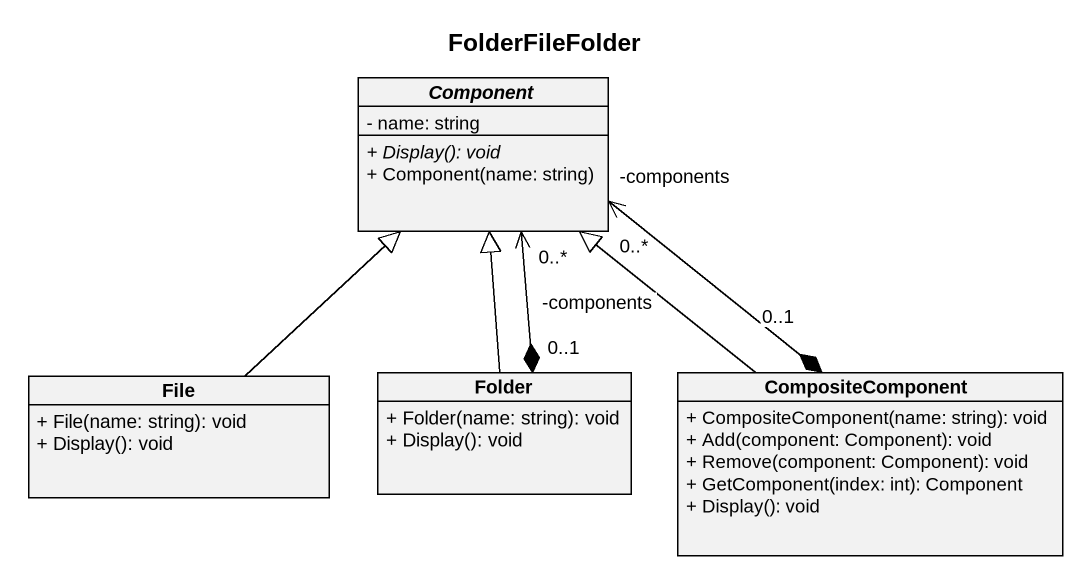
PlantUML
@startuml
title FolderFileFolder
hide circle
hide empty members
skinparam classAttributeIconSize 0
abstract class "Component" as Component_ {
  - name: string
  {abstract} + Display(): void
  + Component(name: string)
}
class "File" as File_ {
  + File(name: string): void
  + Display(): void
}
class "Folder" as Folder_ {
  + Folder(name: string): void
  + Display(): void
}
class CompositeComponent {
  + CompositeComponent(name: string): void
  + Add(component: Component): void
  + Remove(component: Component): void
  + GetComponent(index: int): Component
  + Display(): void
}
Component_ "-components\n0..*" <--* "0..1" Folder_
Component_ "-components\n0..*" <--* "0..1" CompositeComponent
File_ -up-|> Component_
Folder_ -up-|> Component_
CompositeComponent -up-|> Component_
@enduml
